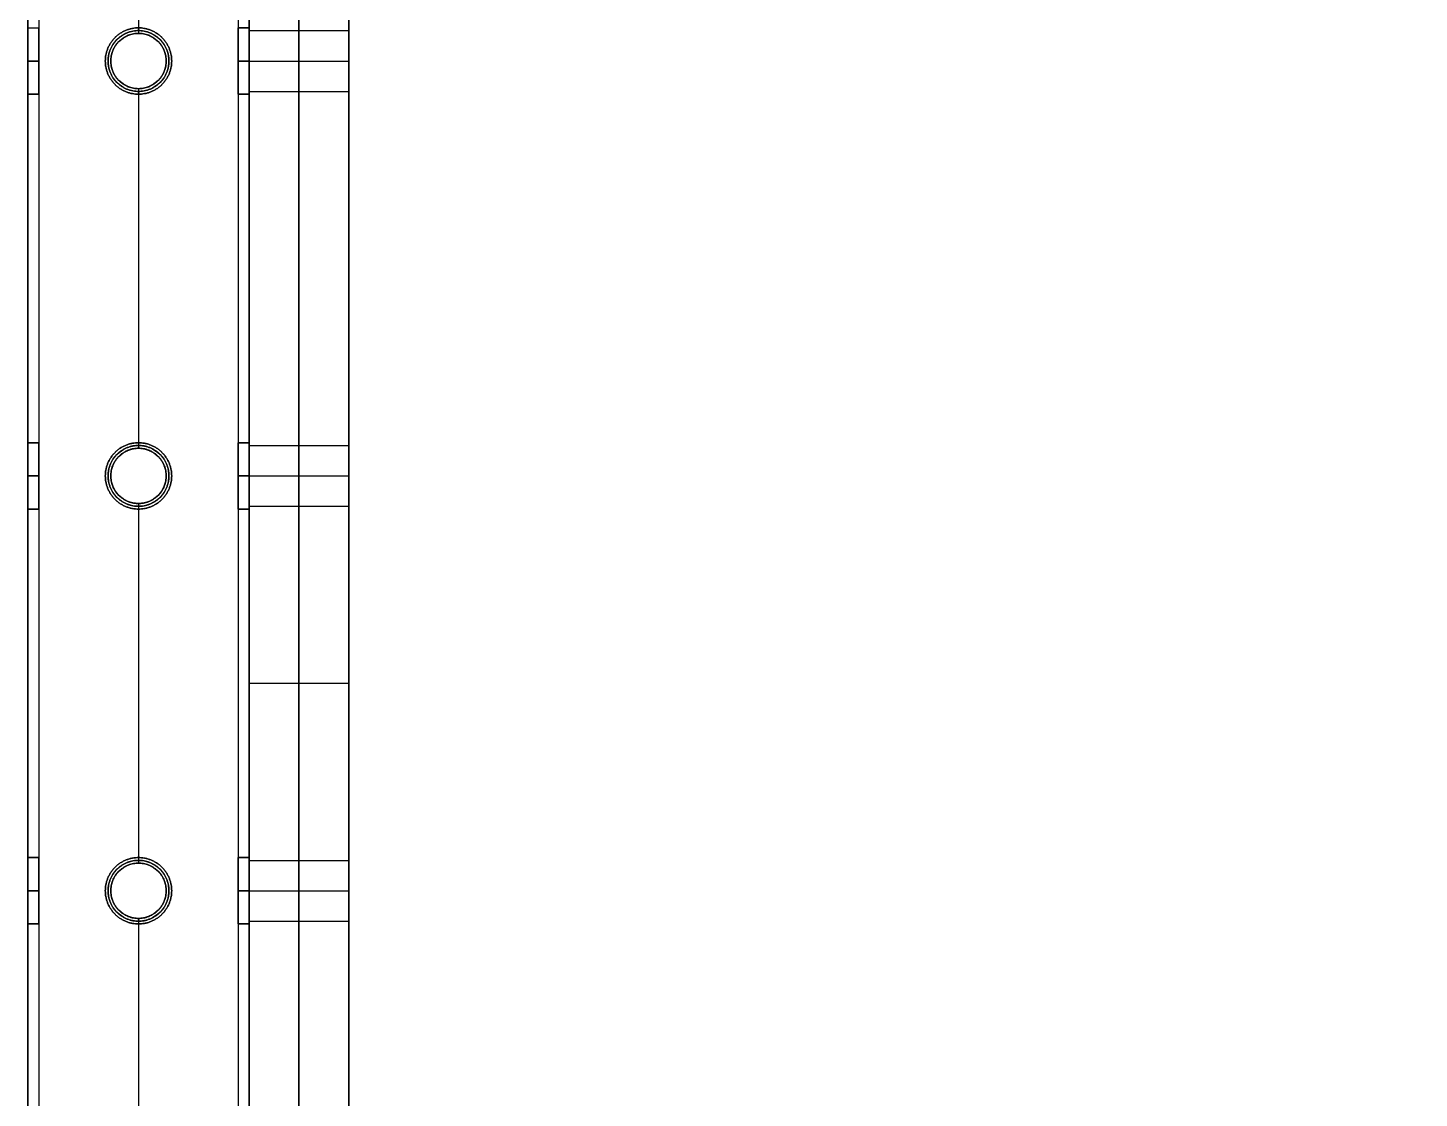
# Model space of a CAD drawing. Header units: millimetres. Extents: x -6529 to 809, y -8611 to 207.
# Drawn here: x -507 to -255.5, y -4278.2 to -4084.7 of the extents above; entities that cross this region are included whole.
import ezdxf

# ---------------------------------------------------------------- set-up
doc = ezdxf.new("R2010")
doc.units = ezdxf.units.MM
doc.header["$MEASUREMENT"] = 0
for name, color, linetype, true_color in [('gaten$11mm', 7, 'Continuous', 0xff6a35), ('platen', 7, 'Continuous', 0x007f00), ('staal', 5, 'Continuous', 0x0000ff)]:
    doc.layers.add(name, color=color, linetype=linetype, true_color=true_color)

# ---------------------------------------------------------------- blocks, each defined once
blk = doc.blocks.new('top plaat')
at = {"layer": 'platen'}
for p, q in [((20, -350), (20, -350, 18)), ((14.5, -355.5), (14.5, -355.5, 18)), ((25.5, -355.5), (25.5, -355.5, 18)), ((20, -361), (20, -361, 18)), ((20, -425), (20, -425, 18)), ((14.5, -430.5), (14.5, -430.5, 18)), ((25.5, -430.5), (25.5, -430.5, 18)), ((20, -436), (20, -436, 18)), ((20, -500), (20, -500, 18)), ((14.5, -505.5), (14.5, -505.5, 18)), ((25.5, -505.5), (25.5, -505.5, 18)), ((20, -511), (20, -511, 18))]:
    blk.add_line(p, q, dxfattribs=at)
for points in [[(0, 0), (0, -309), (0, -618), (0, -927), (0, -1236)], [(0, 0, 18), (0, -309, 18), (0, -618, 18), (0, -927, 18), (0, -1236, 18)], [(0, 0, 9), (0, -309, 9), (0, -618, 9), (0, -927, 9), (0, -1236, 9)]]:
    blk.add_open_spline(points, degree=2, knots=[4655.052018, 4655.052018, 4655.052018, 5274.345164, 5274.345164, 5893.638309, 5893.638309, 5893.638309], dxfattribs=at)
for points, knots in [([(25.5, -355.5), (25.5, -361), (20, -361), (14.5, -361), (14.5, -355.5), (14.5, -350), (20, -350), (25.5, -350), (25.5, -355.5)], [-31.415927, -31.415927, -31.415927, -23.561945, -23.561945, -15.707963, -15.707963, -7.853982, -7.853982, 0, 0, 0]), ([(25.5, -355.5, 18), (25.5, -361, 18), (20, -361, 18), (14.5, -361, 18), (14.5, -355.5, 18), (14.5, -350, 18), (20, -350, 18), (25.5, -350, 18), (25.5, -355.5, 18)], [-31.415927, -31.415927, -31.415927, -23.561945, -23.561945, -15.707963, -15.707963, -7.853982, -7.853982, 0, 0, 0]), ([(25.5, -355.5, 9), (25.5, -350, 9), (20, -350, 9), (14.5, -350, 9), (14.5, -355.5, 9), (14.5, -361, 9), (20, -361, 9), (25.5, -361, 9), (25.5, -355.5, 9)], [0, 0, 0, 7.853982, 7.853982, 15.707963, 15.707963, 23.561945, 23.561945, 31.415927, 31.415927, 31.415927]), ([(25.5, -430.5), (25.5, -436), (20, -436), (14.5, -436), (14.5, -430.5), (14.5, -425), (20, -425), (25.5, -425), (25.5, -430.5)], [-31.415927, -31.415927, -31.415927, -23.561945, -23.561945, -15.707963, -15.707963, -7.853982, -7.853982, 0, 0, 0]), ([(25.5, -430.5, 18), (25.5, -436, 18), (20, -436, 18), (14.5, -436, 18), (14.5, -430.5, 18), (14.5, -425, 18), (20, -425, 18), (25.5, -425, 18), (25.5, -430.5, 18)], [-31.415927, -31.415927, -31.415927, -23.561945, -23.561945, -15.707963, -15.707963, -7.853982, -7.853982, 0, 0, 0]), ([(25.5, -430.5, 9), (25.5, -425, 9), (20, -425, 9), (14.5, -425, 9), (14.5, -430.5, 9), (14.5, -436, 9), (20, -436, 9), (25.5, -436, 9), (25.5, -430.5, 9)], [0, 0, 0, 7.853982, 7.853982, 15.707963, 15.707963, 23.561945, 23.561945, 31.415927, 31.415927, 31.415927]), ([(25.5, -505.5), (25.5, -511), (20, -511), (14.5, -511), (14.5, -505.5), (14.5, -500), (20, -500), (25.5, -500), (25.5, -505.5)], [-31.415927, -31.415927, -31.415927, -23.561945, -23.561945, -15.707963, -15.707963, -7.853982, -7.853982, 0, 0, 0]), ([(25.5, -505.5, 18), (25.5, -511, 18), (20, -511, 18), (14.5, -511, 18), (14.5, -505.5, 18), (14.5, -500, 18), (20, -500, 18), (25.5, -500, 18), (25.5, -505.5, 18)], [-31.415927, -31.415927, -31.415927, -23.561945, -23.561945, -15.707963, -15.707963, -7.853982, -7.853982, 0, 0, 0]), ([(25.5, -505.5, 9), (25.5, -500, 9), (20, -500, 9), (14.5, -500, 9), (14.5, -505.5, 9), (14.5, -511, 9), (20, -511, 9), (25.5, -511, 9), (25.5, -505.5, 9)], [0, 0, 0, 7.853982, 7.853982, 15.707963, 15.707963, 23.561945, 23.561945, 31.415927, 31.415927, 31.415927])]:
    blk.add_rational_spline(points, [1, 0.707106781187, 1, 0.707106781187, 1, 0.707106781187, 1, 0.707106781187, 1], degree=2, knots=knots, dxfattribs=at)
blk = doc.blocks.new('plaat base')
at = {"layer": 'platen'}
for p, q in [((58, -600), (1258, -600)), ((58, -600, 18), (1258, -600, 18)), ((770.5, -1232.5), (770.5, -1232.5, 18)), ((845.5, -1232.5), (845.5, -1232.5, 18)), ((920.5, -1232.5), (920.5, -1232.5, 18)), ((765, -1238), (765, -1238, 18)), ((776, -1238), (776, -1238, 18)), ((840, -1238), (840, -1238, 18)), ((851, -1238), (851, -1238, 18)), ((915, -1238), (915, -1238, 18)), ((926, -1238), (926, -1238, 18)), ((770.5, -1243.5), (770.5, -1243.5, 18)), ((845.5, -1243.5), (845.5, -1243.5, 18)), ((920.5, -1243.5), (920.5, -1243.5, 18))]:
    blk.add_line(p, q, dxfattribs=at)
for points in [[(958, 0), (808, 0), (658, 0)], [(958, 0, 18), (808, 0, 18), (658, 0, 18)], [(958, 0, 9), (808, 0, 9), (658, 0, 9)], [(808, 0), (808, 0, 9), (808, 0, 18)], [(58, -300), (58, -450), (58, -600)], [(58, -300, 18), (58, -450, 18), (58, -600, 18)], [(58, -300, 9), (58, -450, 9), (58, -600, 9)], [(58, -450), (58, -450, 9), (58, -450, 18)], [(658, -1258), (808, -1258), (958, -1258)], [(658, -1258, 18), (808, -1258, 18), (958, -1258, 18)], [(658, -1258, 9), (808, -1258, 9), (958, -1258, 9)], [(808, -1258), (808, -1258, 9), (808, -1258, 18)]]:
    blk.add_open_spline(points, degree=2, dxfattribs=at)
for points in [[(770.5, -1243.5), (765, -1243.5), (765, -1238), (765, -1232.5), (770.5, -1232.5), (776, -1232.5), (776, -1238), (776, -1243.5), (770.5, -1243.5)], [(770.5, -1243.5, 18), (765, -1243.5, 18), (765, -1238, 18), (765, -1232.5, 18), (770.5, -1232.5, 18), (776, -1232.5, 18), (776, -1238, 18), (776, -1243.5, 18), (770.5, -1243.5, 18)], [(845.5, -1243.5), (840, -1243.5), (840, -1238), (840, -1232.5), (845.5, -1232.5), (851, -1232.5), (851, -1238), (851, -1243.5), (845.5, -1243.5)], [(845.5, -1243.5, 18), (840, -1243.5, 18), (840, -1238, 18), (840, -1232.5, 18), (845.5, -1232.5, 18), (851, -1232.5, 18), (851, -1238, 18), (851, -1243.5, 18), (845.5, -1243.5, 18)], [(920.5, -1243.5), (915, -1243.5), (915, -1238), (915, -1232.5), (920.5, -1232.5), (926, -1232.5), (926, -1238), (926, -1243.5), (920.5, -1243.5)], [(920.5, -1243.5, 18), (915, -1243.5, 18), (915, -1238, 18), (915, -1232.5, 18), (920.5, -1232.5, 18), (926, -1232.5, 18), (926, -1238, 18), (926, -1243.5, 18), (920.5, -1243.5, 18)]]:
    blk.add_rational_spline(points, [1, 0.707106781187, 1, 0.707106781187, 1, 0.707106781187, 1, 0.707106781187, 1], degree=2, knots=[-31.415927, -31.415927, -31.415927, -23.561945, -23.561945, -15.707963, -15.707963, -7.853982, -7.853982, 0, 0, 0], dxfattribs=at)

msp = doc.modelspace()

# ---------------------------------------------------------------- linework, layer by layer
at = {"layer": 'gaten$11mm', "extrusion": (1, 0, 0)}
for centre in [(-4090.71, 20, -506.97), (-4165.71, 20, -506.97), (-4240.71, 20, -506.97)]:
    msp.add_circle(centre, 5.5, dxfattribs=at)
at = {"layer": 'gaten$11mm'}
for centre in [(-486.97, -4090.71), (-486.97, -4165.71), (-486.97, -4240.71)]:
    msp.add_circle(centre, 5.5, dxfattribs=at)
at = {"layer": 'staal'}
for p, q in [((-506.97, -4084.71, 20), (-504.97, -4084.71, 20)), ((-486.97, -4084.71, 38), (-486.97, -4084.71, 40)), ((-486.97, -4084.71), (-486.97, -4084.71, 2)), ((-486.97, -4085.71, 1314), (-486.97, -4085.71, 1316)), ((-486.97, -4085.71, 1276), (-486.97, -4085.71, 1278)), ((-468.97, -4084.71, 20), (-466.97, -4084.71, 20)), ((-466.97, -4084.71, 1296), (-468.97, -4084.71, 1296)), ((-506.97, -4090.71, 14), (-504.97, -4090.71, 14)), ((-506.97, -4090.71, 26), (-504.97, -4090.71, 26)), ((-504.97, -4090.71, 1290), (-506.97, -4090.71, 1290)), ((-504.97, -4090.71, 1302), (-506.97, -4090.71, 1302)), ((-492.97, -4090.71, 38), (-492.97, -4090.71, 40)), ((-492.97, -4090.71), (-492.97, -4090.71, 2)), ((-491.97, -4090.71, 1314), (-491.97, -4090.71, 1316)), ((-491.97, -4090.71, 1276), (-491.97, -4090.71, 1278)), ((-481.97, -4090.71, 1276), (-481.97, -4090.71, 1278)), ((-481.97, -4090.71, 1314), (-481.97, -4090.71, 1316)), ((-480.97, -4090.71, 38), (-480.97, -4090.71, 40)), ((-480.97, -4090.71), (-480.97, -4090.71, 2)), ((-468.97, -4090.71, 14), (-466.97, -4090.71, 14)), ((-468.97, -4090.71, 26), (-466.97, -4090.71, 26)), ((-466.97, -4090.71, 1290), (-468.97, -4090.71, 1290)), ((-466.97, -4090.71, 1302), (-468.97, -4090.71, 1302)), ((-506.97, -4096.71, 20), (-504.97, -4096.71, 20)), ((-504.97, -4096.71, 1296), (-506.97, -4096.71, 1296)), ((-486.97, -4095.71, 1314), (-486.97, -4095.71, 1316)), ((-486.97, -4095.71, 1276), (-486.97, -4095.71, 1278)), ((-486.97, -4096.71, 38), (-486.97, -4096.71, 40)), ((-486.97, -4096.71), (-486.97, -4096.71, 2)), ((-468.97, -4096.71, 20), (-466.97, -4096.71, 20)), ((-466.97, -4096.71, 1296), (-468.97, -4096.71, 1296)), ((-506.97, -4159.71, 20), (-504.97, -4159.71, 20)), ((-504.97, -4159.71, 1296), (-506.97, -4159.71, 1296)), ((-486.97, -4159.71, 38), (-486.97, -4159.71, 40)), ((-486.97, -4159.71), (-486.97, -4159.71, 2)), ((-468.97, -4159.71, 20), (-466.97, -4159.71, 20)), ((-466.97, -4159.71, 1296), (-468.97, -4159.71, 1296)), ((-486.97, -4160.71, 1314), (-486.97, -4160.71, 1316)), ((-486.97, -4160.71, 1276), (-486.97, -4160.71, 1278)), ((-506.97, -4165.71, 14), (-504.97, -4165.71, 14)), ((-506.97, -4165.71, 26), (-504.97, -4165.71, 26)), ((-504.97, -4165.71, 1290), (-506.97, -4165.71, 1290)), ((-504.97, -4165.71, 1302), (-506.97, -4165.71, 1302)), ((-492.97, -4165.71, 38), (-492.97, -4165.71, 40)), ((-492.97, -4165.71), (-492.97, -4165.71, 2)), ((-491.97, -4165.71, 1314), (-491.97, -4165.71, 1316)), ((-491.97, -4165.71, 1276), (-491.97, -4165.71, 1278)), ((-481.97, -4165.71, 1276), (-481.97, -4165.71, 1278)), ((-481.97, -4165.71, 1314), (-481.97, -4165.71, 1316)), ((-480.97, -4165.71, 38), (-480.97, -4165.71, 40)), ((-480.97, -4165.71), (-480.97, -4165.71, 2)), ((-468.97, -4165.71, 14), (-466.97, -4165.71, 14)), ((-468.97, -4165.71, 26), (-466.97, -4165.71, 26)), ((-466.97, -4165.71, 1290), (-468.97, -4165.71, 1290)), ((-466.97, -4165.71, 1302), (-468.97, -4165.71, 1302)), ((-506.97, -4171.71, 20), (-504.97, -4171.71, 20)), ((-504.97, -4171.71, 1296), (-506.97, -4171.71, 1296)), ((-486.97, -4170.71, 1314), (-486.97, -4170.71, 1316)), ((-486.97, -4170.71, 1276), (-486.97, -4170.71, 1278)), ((-486.97, -4171.71, 38), (-486.97, -4171.71, 40)), ((-486.97, -4171.71), (-486.97, -4171.71, 2)), ((-468.97, -4171.71, 20), (-466.97, -4171.71, 20)), ((-466.97, -4171.71, 1296), (-468.97, -4171.71, 1296)), ((-506.97, -4234.71, 20), (-504.97, -4234.71, 20)), ((-504.97, -4234.71, 1296), (-506.97, -4234.71, 1296)), ((-486.97, -4234.71, 38), (-486.97, -4234.71, 40)), ((-486.97, -4234.71), (-486.97, -4234.71, 2)), ((-468.97, -4234.71, 20), (-466.97, -4234.71, 20)), ((-466.97, -4234.71, 1296), (-468.97, -4234.71, 1296)), ((-486.97, -4235.71, 1314), (-486.97, -4235.71, 1316)), ((-486.97, -4235.71, 1276), (-486.97, -4235.71, 1278)), ((-506.97, -4240.71, 14), (-504.97, -4240.71, 14)), ((-506.97, -4240.71, 26), (-504.97, -4240.71, 26)), ((-504.97, -4240.71, 1290), (-506.97, -4240.71, 1290)), ((-504.97, -4240.71, 1302), (-506.97, -4240.71, 1302)), ((-492.97, -4240.71, 38), (-492.97, -4240.71, 40)), ((-492.97, -4240.71), (-492.97, -4240.71, 2)), ((-491.97, -4240.71, 1314), (-491.97, -4240.71, 1316)), ((-491.97, -4240.71, 1276), (-491.97, -4240.71, 1278)), ((-481.97, -4240.71, 1276), (-481.97, -4240.71, 1278)), ((-481.97, -4240.71, 1314), (-481.97, -4240.71, 1316)), ((-480.97, -4240.71, 38), (-480.97, -4240.71, 40)), ((-480.97, -4240.71), (-480.97, -4240.71, 2)), ((-468.97, -4240.71, 14), (-466.97, -4240.71, 14)), ((-468.97, -4240.71, 26), (-466.97, -4240.71, 26)), ((-466.97, -4240.71, 1290), (-468.97, -4240.71, 1290)), ((-466.97, -4240.71, 1302), (-468.97, -4240.71, 1302)), ((-506.97, -4246.71, 20), (-504.97, -4246.71, 20)), ((-504.97, -4246.71, 1296), (-506.97, -4246.71, 1296)), ((-486.97, -4245.71, 1314), (-486.97, -4245.71, 1316)), ((-486.97, -4245.71, 1276), (-486.97, -4245.71, 1278)), ((-486.97, -4246.71, 38), (-486.97, -4246.71, 40)), ((-486.97, -4246.71), (-486.97, -4246.71, 2)), ((-468.97, -4246.71, 20), (-466.97, -4246.71, 20)), ((-466.97, -4246.71, 1296), (-468.97, -4246.71, 1296))]:
    msp.add_line(p, q, dxfattribs=at)
for points in [[(-506.97, -3695.21), (809.03, -3695.21), (809.03, -5011.21), (-506.97, -5011.21)], [(-466.97, -3735.21), (769.03, -3735.21), (769.03, -4971.21), (-466.97, -4971.21)]]:
    msp.add_lwpolyline(points, close=True, dxfattribs=at)
for centre in [(-486.97, -4090.71, 1276), (-486.97, -4090.71, 1315), (-486.97, -4090.71, 1277), (-486.97, -4165.71, 1276), (-486.97, -4165.71, 1315), (-486.97, -4165.71, 1277), (-486.97, -4240.71, 1276), (-486.97, -4240.71, 1315), (-486.97, -4240.71, 1277)]:
    msp.add_circle(centre, 5, dxfattribs=at)
for points in [[(-506.97, -3695.21), (-506.97, -4353.21), (-506.97, -5011.21)], [(-506.97, -3695.21, 40), (-506.97, -4353.21, 40), (-506.97, -5011.21, 40)], [(-506.97, -3695.21, 1276), (-506.97, -4353.21, 1276), (-506.97, -5011.21, 1276)], [(-506.97, -3695.21, 1316), (-506.97, -4353.21, 1316), (-506.97, -5011.21, 1316)], [(-504.97, -3697.21, 38), (-504.97, -4353.21, 38), (-504.97, -5009.21, 38)], [(-504.97, -3697.21, 2), (-504.97, -4353.21, 2), (-504.97, -5009.21, 2)], [(-504.97, -3697.21, 1314), (-504.97, -4353.21, 1314), (-504.97, -5009.21, 1314)], [(-504.97, -3697.21, 1278), (-504.97, -4353.21, 1278), (-504.97, -5009.21, 1278)], [(-468.97, -3733.21, 38), (-468.97, -4353.21, 38), (-468.97, -4973.21, 38)], [(-468.97, -3733.21, 2), (-468.97, -4353.21, 2), (-468.97, -4973.21, 2)], [(-468.97, -3733.21, 1314), (-468.97, -4353.21, 1314), (-468.97, -4973.21, 1314)], [(-468.97, -3733.21, 1278), (-468.97, -4353.21, 1278), (-468.97, -4973.21, 1278)], [(-466.97, -3735.21), (-466.97, -4353.21), (-466.97, -4971.21)], [(-466.97, -3735.21, 40), (-466.97, -4353.21, 40), (-466.97, -4971.21, 40)], [(-466.97, -3735.21, 1276), (-466.97, -4353.21, 1276), (-466.97, -4971.21, 1276)], [(-466.97, -3735.21, 1316), (-466.97, -4353.21, 1316), (-466.97, -4971.21, 1316)], [(-486.97, -4020.71, 1316), (-486.97, -4053.21, 1316), (-486.97, -4085.71, 1316)], [(-486.97, -4020.71, 1314), (-486.97, -4053.21, 1314), (-486.97, -4085.71, 1314)], [(-486.97, -4020.71, 1278), (-486.97, -4053.21, 1278), (-486.97, -4085.71, 1278)], [(-486.97, -4020.71, 1276), (-486.97, -4053.21, 1276), (-486.97, -4085.71, 1276)], [(-506.97, -4021.71, 20), (-506.97, -4053.21, 20), (-506.97, -4084.71, 20)], [(-504.97, -4021.71, 20), (-504.97, -4053.21, 20), (-504.97, -4084.71, 20)], [(-486.97, -4021.71, 40), (-486.97, -4053.21, 40), (-486.97, -4084.71, 40)], [(-486.97, -4021.71, 38), (-486.97, -4053.21, 38), (-486.97, -4084.71, 38)], [(-486.97, -4021.71, 2), (-486.97, -4053.21, 2), (-486.97, -4084.71, 2)], [(-486.97, -4021.71), (-486.97, -4053.21), (-486.97, -4084.71)], [(-468.97, -4021.71, 20), (-468.97, -4053.21, 20), (-468.97, -4084.71, 20)], [(-468.97, -4021.71, 1296), (-468.97, -4053.21, 1296), (-468.97, -4084.71, 1296)], [(-466.97, -4021.71, 20), (-466.97, -4053.21, 20), (-466.97, -4084.71, 20)], [(-466.97, -4021.71, 1296), (-466.97, -4053.21, 1296), (-466.97, -4084.71, 1296)], [(-506.97, -4096.71, 20), (-506.97, -4128.21, 20), (-506.97, -4159.71, 20)], [(-506.97, -4096.71, 1296), (-506.97, -4128.21, 1296), (-506.97, -4159.71, 1296)], [(-504.97, -4096.71, 20), (-504.97, -4128.21, 20), (-504.97, -4159.71, 20)], [(-504.97, -4096.71, 1296), (-504.97, -4128.21, 1296), (-504.97, -4159.71, 1296)], [(-486.97, -4095.71, 1316), (-486.97, -4128.21, 1316), (-486.97, -4160.71, 1316)], [(-486.97, -4095.71, 1314), (-486.97, -4128.21, 1314), (-486.97, -4160.71, 1314)], [(-486.97, -4095.71, 1278), (-486.97, -4128.21, 1278), (-486.97, -4160.71, 1278)], [(-486.97, -4095.71, 1276), (-486.97, -4128.21, 1276), (-486.97, -4160.71, 1276)], [(-486.97, -4096.71, 40), (-486.97, -4128.21, 40), (-486.97, -4159.71, 40)], [(-486.97, -4096.71, 38), (-486.97, -4128.21, 38), (-486.97, -4159.71, 38)], [(-486.97, -4096.71, 2), (-486.97, -4128.21, 2), (-486.97, -4159.71, 2)], [(-486.97, -4096.71), (-486.97, -4128.21), (-486.97, -4159.71)], [(-468.97, -4096.71, 20), (-468.97, -4128.21, 20), (-468.97, -4159.71, 20)], [(-468.97, -4096.71, 1296), (-468.97, -4128.21, 1296), (-468.97, -4159.71, 1296)], [(-466.97, -4096.71, 20), (-466.97, -4128.21, 20), (-466.97, -4159.71, 20)], [(-466.97, -4096.71, 1296), (-466.97, -4128.21, 1296), (-466.97, -4159.71, 1296)], [(-506.97, -4171.71, 20), (-506.97, -4203.21, 20), (-506.97, -4234.71, 20)], [(-506.97, -4171.71, 1296), (-506.97, -4203.21, 1296), (-506.97, -4234.71, 1296)], [(-504.97, -4171.71, 20), (-504.97, -4203.21, 20), (-504.97, -4234.71, 20)], [(-504.97, -4171.71, 1296), (-504.97, -4203.21, 1296), (-504.97, -4234.71, 1296)], [(-486.97, -4170.71, 1316), (-486.97, -4203.21, 1316), (-486.97, -4235.71, 1316)], [(-486.97, -4170.71, 1314), (-486.97, -4203.21, 1314), (-486.97, -4235.71, 1314)], [(-486.97, -4170.71, 1278), (-486.97, -4203.21, 1278), (-486.97, -4235.71, 1278)], [(-486.97, -4170.71, 1276), (-486.97, -4203.21, 1276), (-486.97, -4235.71, 1276)], [(-486.97, -4171.71, 40), (-486.97, -4203.21, 40), (-486.97, -4234.71, 40)], [(-486.97, -4171.71, 38), (-486.97, -4203.21, 38), (-486.97, -4234.71, 38)], [(-486.97, -4171.71, 2), (-486.97, -4203.21, 2), (-486.97, -4234.71, 2)], [(-486.97, -4171.71), (-486.97, -4203.21), (-486.97, -4234.71)], [(-468.97, -4171.71, 20), (-468.97, -4203.21, 20), (-468.97, -4234.71, 20)], [(-468.97, -4171.71, 1296), (-468.97, -4203.21, 1296), (-468.97, -4234.71, 1296)], [(-466.97, -4171.71, 20), (-466.97, -4203.21, 20), (-466.97, -4234.71, 20)], [(-466.97, -4171.71, 1296), (-466.97, -4203.21, 1296), (-466.97, -4234.71, 1296)], [(-506.97, -4246.71, 20), (-506.97, -4278.21, 20), (-506.97, -4309.71, 20)], [(-506.97, -4246.71, 1296), (-506.97, -4278.21, 1296), (-506.97, -4309.71, 1296)], [(-504.97, -4246.71, 20), (-504.97, -4278.21, 20), (-504.97, -4309.71, 20)], [(-504.97, -4246.71, 1296), (-504.97, -4278.21, 1296), (-504.97, -4309.71, 1296)], [(-486.97, -4245.71, 1316), (-486.97, -4278.21, 1316), (-486.97, -4310.71, 1316)], [(-486.97, -4245.71, 1314), (-486.97, -4278.21, 1314), (-486.97, -4310.71, 1314)], [(-486.97, -4245.71, 1278), (-486.97, -4278.21, 1278), (-486.97, -4310.71, 1278)], [(-486.97, -4245.71, 1276), (-486.97, -4278.21, 1276), (-486.97, -4310.71, 1276)], [(-486.97, -4246.71, 40), (-486.97, -4278.21, 40), (-486.97, -4309.71, 40)], [(-486.97, -4246.71, 38), (-486.97, -4278.21, 38), (-486.97, -4309.71, 38)], [(-486.97, -4246.71, 2), (-486.97, -4278.21, 2), (-486.97, -4309.71, 2)], [(-486.97, -4246.71), (-486.97, -4278.21), (-486.97, -4309.71)], [(-468.97, -4246.71, 20), (-468.97, -4278.21, 20), (-468.97, -4309.71, 20)], [(-468.97, -4246.71, 1296), (-468.97, -4278.21, 1296), (-468.97, -4309.71, 1296)], [(-466.97, -4246.71, 20), (-466.97, -4278.21, 20), (-466.97, -4309.71, 20)], [(-466.97, -4246.71, 1296), (-466.97, -4278.21, 1296), (-466.97, -4309.71, 1296)]]:
    msp.add_open_spline(points, degree=2, dxfattribs=at)
for points, knots in [([(-506.97, -4090.71, 14), (-506.97, -4084.71, 14), (-506.97, -4084.71, 20), (-506.97, -4084.71, 26), (-506.97, -4090.71, 26), (-506.97, -4096.71, 26), (-506.97, -4096.71, 20), (-506.97, -4096.71, 14), (-506.97, -4090.71, 14)], [0, 0, 0, 7.853982, 7.853982, 15.707963, 15.707963, 23.561945, 23.561945, 31.415927, 31.415927, 31.415927]), ([(-506.97, -4090.71, 1290), (-506.97, -4084.71, 1290), (-506.97, -4084.71, 1296), (-506.97, -4084.71, 1302), (-506.97, -4090.71, 1302), (-506.97, -4096.71, 1302), (-506.97, -4096.71, 1296), (-506.97, -4096.71, 1290), (-506.97, -4090.71, 1290)], [0, 0, 0, 7.853982, 7.853982, 15.707963, 15.707963, 23.561945, 23.561945, 31.415927, 31.415927, 31.415927]), ([(-504.97, -4090.71, 14), (-504.97, -4096.71, 14), (-504.97, -4096.71, 20), (-504.97, -4096.71, 26), (-504.97, -4090.71, 26), (-504.97, -4084.71, 26), (-504.97, -4084.71, 20), (-504.97, -4084.71, 14), (-504.97, -4090.71, 14)], [-31.415927, -31.415927, -31.415927, -23.561945, -23.561945, -15.707963, -15.707963, -7.853982, -7.853982, 0, 0, 0]), ([(-504.97, -4090.71, 1290), (-504.97, -4096.71, 1290), (-504.97, -4096.71, 1296), (-504.97, -4096.71, 1302), (-504.97, -4090.71, 1302), (-504.97, -4084.71, 1302), (-504.97, -4084.71, 1296), (-504.97, -4084.71, 1290), (-504.97, -4090.71, 1290)], [-31.415927, -31.415927, -31.415927, -23.561945, -23.561945, -15.707963, -15.707963, -7.853982, -7.853982, 0, 0, 0]), ([(-480.97, -4090.71, 40), (-480.97, -4096.71, 40), (-486.97, -4096.71, 40), (-492.97, -4096.71, 40), (-492.97, -4090.71, 40), (-492.97, -4084.71, 40), (-486.97, -4084.71, 40), (-480.97, -4084.71, 40), (-480.97, -4090.71, 40)], [-31.415927, -31.415927, -31.415927, -23.561945, -23.561945, -15.707963, -15.707963, -7.853982, -7.853982, 0, 0, 0]), ([(-480.97, -4090.71, 38), (-480.97, -4084.71, 38), (-486.97, -4084.71, 38), (-492.97, -4084.71, 38), (-492.97, -4090.71, 38), (-492.97, -4096.71, 38), (-486.97, -4096.71, 38), (-480.97, -4096.71, 38), (-480.97, -4090.71, 38)], [0, 0, 0, 7.853982, 7.853982, 15.707963, 15.707963, 23.561945, 23.561945, 31.415927, 31.415927, 31.415927]), ([(-480.97, -4090.71, 2), (-480.97, -4096.71, 2), (-486.97, -4096.71, 2), (-492.97, -4096.71, 2), (-492.97, -4090.71, 2), (-492.97, -4084.71, 2), (-486.97, -4084.71, 2), (-480.97, -4084.71, 2), (-480.97, -4090.71, 2)], [-31.415927, -31.415927, -31.415927, -23.561945, -23.561945, -15.707963, -15.707963, -7.853982, -7.853982, 0, 0, 0]), ([(-480.97, -4090.71), (-480.97, -4084.71), (-486.97, -4084.71), (-492.97, -4084.71), (-492.97, -4090.71), (-492.97, -4096.71), (-486.97, -4096.71), (-480.97, -4096.71), (-480.97, -4090.71)], [0, 0, 0, 7.853982, 7.853982, 15.707963, 15.707963, 23.561945, 23.561945, 31.415927, 31.415927, 31.415927]), ([(-481.97, -4090.71, 1316), (-481.97, -4095.71, 1316), (-486.97, -4095.71, 1316), (-491.97, -4095.71, 1316), (-491.97, -4090.71, 1316), (-491.97, -4085.71, 1316), (-486.97, -4085.71, 1316), (-481.97, -4085.71, 1316), (-481.97, -4090.71, 1316)], [-31.415927, -31.415927, -31.415927, -23.561945, -23.561945, -15.707963, -15.707963, -7.853982, -7.853982, 0, 0, 0]), ([(-481.97, -4090.71, 1314), (-481.97, -4085.71, 1314), (-486.97, -4085.71, 1314), (-491.97, -4085.71, 1314), (-491.97, -4090.71, 1314), (-491.97, -4095.71, 1314), (-486.97, -4095.71, 1314), (-481.97, -4095.71, 1314), (-481.97, -4090.71, 1314)], [0, 0, 0, 7.853982, 7.853982, 15.707963, 15.707963, 23.561945, 23.561945, 31.415927, 31.415927, 31.415927]), ([(-481.97, -4090.71, 1278), (-481.97, -4095.71, 1278), (-486.97, -4095.71, 1278), (-491.97, -4095.71, 1278), (-491.97, -4090.71, 1278), (-491.97, -4085.71, 1278), (-486.97, -4085.71, 1278), (-481.97, -4085.71, 1278), (-481.97, -4090.71, 1278)], [-31.415927, -31.415927, -31.415927, -23.561945, -23.561945, -15.707963, -15.707963, -7.853982, -7.853982, 0, 0, 0]), ([(-468.97, -4090.71, 14), (-468.97, -4084.71, 14), (-468.97, -4084.71, 20), (-468.97, -4084.71, 26), (-468.97, -4090.71, 26), (-468.97, -4096.71, 26), (-468.97, -4096.71, 20), (-468.97, -4096.71, 14), (-468.97, -4090.71, 14)], [0, 0, 0, 7.853982, 7.853982, 15.707963, 15.707963, 23.561945, 23.561945, 31.415927, 31.415927, 31.415927]), ([(-468.97, -4090.71, 1290), (-468.97, -4084.71, 1290), (-468.97, -4084.71, 1296), (-468.97, -4084.71, 1302), (-468.97, -4090.71, 1302), (-468.97, -4096.71, 1302), (-468.97, -4096.71, 1296), (-468.97, -4096.71, 1290), (-468.97, -4090.71, 1290)], [0, 0, 0, 7.853982, 7.853982, 15.707963, 15.707963, 23.561945, 23.561945, 31.415927, 31.415927, 31.415927]), ([(-466.97, -4090.71, 14), (-466.97, -4096.71, 14), (-466.97, -4096.71, 20), (-466.97, -4096.71, 26), (-466.97, -4090.71, 26), (-466.97, -4084.71, 26), (-466.97, -4084.71, 20), (-466.97, -4084.71, 14), (-466.97, -4090.71, 14)], [-31.415927, -31.415927, -31.415927, -23.561945, -23.561945, -15.707963, -15.707963, -7.853982, -7.853982, 0, 0, 0]), ([(-466.97, -4090.71, 1290), (-466.97, -4096.71, 1290), (-466.97, -4096.71, 1296), (-466.97, -4096.71, 1302), (-466.97, -4090.71, 1302), (-466.97, -4084.71, 1302), (-466.97, -4084.71, 1296), (-466.97, -4084.71, 1290), (-466.97, -4090.71, 1290)], [-31.415927, -31.415927, -31.415927, -23.561945, -23.561945, -15.707963, -15.707963, -7.853982, -7.853982, 0, 0, 0]), ([(-506.97, -4165.71, 14), (-506.97, -4159.71, 14), (-506.97, -4159.71, 20), (-506.97, -4159.71, 26), (-506.97, -4165.71, 26), (-506.97, -4171.71, 26), (-506.97, -4171.71, 20), (-506.97, -4171.71, 14), (-506.97, -4165.71, 14)], [0, 0, 0, 7.853982, 7.853982, 15.707963, 15.707963, 23.561945, 23.561945, 31.415927, 31.415927, 31.415927]), ([(-506.97, -4165.71, 1290), (-506.97, -4159.71, 1290), (-506.97, -4159.71, 1296), (-506.97, -4159.71, 1302), (-506.97, -4165.71, 1302), (-506.97, -4171.71, 1302), (-506.97, -4171.71, 1296), (-506.97, -4171.71, 1290), (-506.97, -4165.71, 1290)], [0, 0, 0, 7.853982, 7.853982, 15.707963, 15.707963, 23.561945, 23.561945, 31.415927, 31.415927, 31.415927]), ([(-504.97, -4165.71, 14), (-504.97, -4171.71, 14), (-504.97, -4171.71, 20), (-504.97, -4171.71, 26), (-504.97, -4165.71, 26), (-504.97, -4159.71, 26), (-504.97, -4159.71, 20), (-504.97, -4159.71, 14), (-504.97, -4165.71, 14)], [-31.415927, -31.415927, -31.415927, -23.561945, -23.561945, -15.707963, -15.707963, -7.853982, -7.853982, 0, 0, 0]), ([(-504.97, -4165.71, 1290), (-504.97, -4171.71, 1290), (-504.97, -4171.71, 1296), (-504.97, -4171.71, 1302), (-504.97, -4165.71, 1302), (-504.97, -4159.71, 1302), (-504.97, -4159.71, 1296), (-504.97, -4159.71, 1290), (-504.97, -4165.71, 1290)], [-31.415927, -31.415927, -31.415927, -23.561945, -23.561945, -15.707963, -15.707963, -7.853982, -7.853982, 0, 0, 0]), ([(-480.97, -4165.71, 40), (-480.97, -4171.71, 40), (-486.97, -4171.71, 40), (-492.97, -4171.71, 40), (-492.97, -4165.71, 40), (-492.97, -4159.71, 40), (-486.97, -4159.71, 40), (-480.97, -4159.71, 40), (-480.97, -4165.71, 40)], [-31.415927, -31.415927, -31.415927, -23.561945, -23.561945, -15.707963, -15.707963, -7.853982, -7.853982, 0, 0, 0]), ([(-480.97, -4165.71, 38), (-480.97, -4159.71, 38), (-486.97, -4159.71, 38), (-492.97, -4159.71, 38), (-492.97, -4165.71, 38), (-492.97, -4171.71, 38), (-486.97, -4171.71, 38), (-480.97, -4171.71, 38), (-480.97, -4165.71, 38)], [0, 0, 0, 7.853982, 7.853982, 15.707963, 15.707963, 23.561945, 23.561945, 31.415927, 31.415927, 31.415927]), ([(-480.97, -4165.71, 2), (-480.97, -4171.71, 2), (-486.97, -4171.71, 2), (-492.97, -4171.71, 2), (-492.97, -4165.71, 2), (-492.97, -4159.71, 2), (-486.97, -4159.71, 2), (-480.97, -4159.71, 2), (-480.97, -4165.71, 2)], [-31.415927, -31.415927, -31.415927, -23.561945, -23.561945, -15.707963, -15.707963, -7.853982, -7.853982, 0, 0, 0]), ([(-480.97, -4165.71), (-480.97, -4159.71), (-486.97, -4159.71), (-492.97, -4159.71), (-492.97, -4165.71), (-492.97, -4171.71), (-486.97, -4171.71), (-480.97, -4171.71), (-480.97, -4165.71)], [0, 0, 0, 7.853982, 7.853982, 15.707963, 15.707963, 23.561945, 23.561945, 31.415927, 31.415927, 31.415927]), ([(-468.97, -4165.71, 14), (-468.97, -4159.71, 14), (-468.97, -4159.71, 20), (-468.97, -4159.71, 26), (-468.97, -4165.71, 26), (-468.97, -4171.71, 26), (-468.97, -4171.71, 20), (-468.97, -4171.71, 14), (-468.97, -4165.71, 14)], [0, 0, 0, 7.853982, 7.853982, 15.707963, 15.707963, 23.561945, 23.561945, 31.415927, 31.415927, 31.415927]), ([(-468.97, -4165.71, 1290), (-468.97, -4159.71, 1290), (-468.97, -4159.71, 1296), (-468.97, -4159.71, 1302), (-468.97, -4165.71, 1302), (-468.97, -4171.71, 1302), (-468.97, -4171.71, 1296), (-468.97, -4171.71, 1290), (-468.97, -4165.71, 1290)], [0, 0, 0, 7.853982, 7.853982, 15.707963, 15.707963, 23.561945, 23.561945, 31.415927, 31.415927, 31.415927]), ([(-466.97, -4165.71, 14), (-466.97, -4171.71, 14), (-466.97, -4171.71, 20), (-466.97, -4171.71, 26), (-466.97, -4165.71, 26), (-466.97, -4159.71, 26), (-466.97, -4159.71, 20), (-466.97, -4159.71, 14), (-466.97, -4165.71, 14)], [-31.415927, -31.415927, -31.415927, -23.561945, -23.561945, -15.707963, -15.707963, -7.853982, -7.853982, 0, 0, 0]), ([(-466.97, -4165.71, 1290), (-466.97, -4171.71, 1290), (-466.97, -4171.71, 1296), (-466.97, -4171.71, 1302), (-466.97, -4165.71, 1302), (-466.97, -4159.71, 1302), (-466.97, -4159.71, 1296), (-466.97, -4159.71, 1290), (-466.97, -4165.71, 1290)], [-31.415927, -31.415927, -31.415927, -23.561945, -23.561945, -15.707963, -15.707963, -7.853982, -7.853982, 0, 0, 0]), ([(-481.97, -4165.71, 1316), (-481.97, -4170.71, 1316), (-486.97, -4170.71, 1316), (-491.97, -4170.71, 1316), (-491.97, -4165.71, 1316), (-491.97, -4160.71, 1316), (-486.97, -4160.71, 1316), (-481.97, -4160.71, 1316), (-481.97, -4165.71, 1316)], [-31.415927, -31.415927, -31.415927, -23.561945, -23.561945, -15.707963, -15.707963, -7.853982, -7.853982, 0, 0, 0]), ([(-481.97, -4165.71, 1314), (-481.97, -4160.71, 1314), (-486.97, -4160.71, 1314), (-491.97, -4160.71, 1314), (-491.97, -4165.71, 1314), (-491.97, -4170.71, 1314), (-486.97, -4170.71, 1314), (-481.97, -4170.71, 1314), (-481.97, -4165.71, 1314)], [0, 0, 0, 7.853982, 7.853982, 15.707963, 15.707963, 23.561945, 23.561945, 31.415927, 31.415927, 31.415927]), ([(-481.97, -4165.71, 1278), (-481.97, -4170.71, 1278), (-486.97, -4170.71, 1278), (-491.97, -4170.71, 1278), (-491.97, -4165.71, 1278), (-491.97, -4160.71, 1278), (-486.97, -4160.71, 1278), (-481.97, -4160.71, 1278), (-481.97, -4165.71, 1278)], [-31.415927, -31.415927, -31.415927, -23.561945, -23.561945, -15.707963, -15.707963, -7.853982, -7.853982, 0, 0, 0]), ([(-506.97, -4240.71, 14), (-506.97, -4234.71, 14), (-506.97, -4234.71, 20), (-506.97, -4234.71, 26), (-506.97, -4240.71, 26), (-506.97, -4246.71, 26), (-506.97, -4246.71, 20), (-506.97, -4246.71, 14), (-506.97, -4240.71, 14)], [0, 0, 0, 7.853982, 7.853982, 15.707963, 15.707963, 23.561945, 23.561945, 31.415927, 31.415927, 31.415927]), ([(-506.97, -4240.71, 1290), (-506.97, -4234.71, 1290), (-506.97, -4234.71, 1296), (-506.97, -4234.71, 1302), (-506.97, -4240.71, 1302), (-506.97, -4246.71, 1302), (-506.97, -4246.71, 1296), (-506.97, -4246.71, 1290), (-506.97, -4240.71, 1290)], [0, 0, 0, 7.853982, 7.853982, 15.707963, 15.707963, 23.561945, 23.561945, 31.415927, 31.415927, 31.415927]), ([(-504.97, -4240.71, 14), (-504.97, -4246.71, 14), (-504.97, -4246.71, 20), (-504.97, -4246.71, 26), (-504.97, -4240.71, 26), (-504.97, -4234.71, 26), (-504.97, -4234.71, 20), (-504.97, -4234.71, 14), (-504.97, -4240.71, 14)], [-31.415927, -31.415927, -31.415927, -23.561945, -23.561945, -15.707963, -15.707963, -7.853982, -7.853982, 0, 0, 0]), ([(-504.97, -4240.71, 1290), (-504.97, -4246.71, 1290), (-504.97, -4246.71, 1296), (-504.97, -4246.71, 1302), (-504.97, -4240.71, 1302), (-504.97, -4234.71, 1302), (-504.97, -4234.71, 1296), (-504.97, -4234.71, 1290), (-504.97, -4240.71, 1290)], [-31.415927, -31.415927, -31.415927, -23.561945, -23.561945, -15.707963, -15.707963, -7.853982, -7.853982, 0, 0, 0]), ([(-480.97, -4240.71, 40), (-480.97, -4246.71, 40), (-486.97, -4246.71, 40), (-492.97, -4246.71, 40), (-492.97, -4240.71, 40), (-492.97, -4234.71, 40), (-486.97, -4234.71, 40), (-480.97, -4234.71, 40), (-480.97, -4240.71, 40)], [-31.415927, -31.415927, -31.415927, -23.561945, -23.561945, -15.707963, -15.707963, -7.853982, -7.853982, 0, 0, 0]), ([(-480.97, -4240.71, 38), (-480.97, -4234.71, 38), (-486.97, -4234.71, 38), (-492.97, -4234.71, 38), (-492.97, -4240.71, 38), (-492.97, -4246.71, 38), (-486.97, -4246.71, 38), (-480.97, -4246.71, 38), (-480.97, -4240.71, 38)], [0, 0, 0, 7.853982, 7.853982, 15.707963, 15.707963, 23.561945, 23.561945, 31.415927, 31.415927, 31.415927]), ([(-480.97, -4240.71, 2), (-480.97, -4246.71, 2), (-486.97, -4246.71, 2), (-492.97, -4246.71, 2), (-492.97, -4240.71, 2), (-492.97, -4234.71, 2), (-486.97, -4234.71, 2), (-480.97, -4234.71, 2), (-480.97, -4240.71, 2)], [-31.415927, -31.415927, -31.415927, -23.561945, -23.561945, -15.707963, -15.707963, -7.853982, -7.853982, 0, 0, 0]), ([(-480.97, -4240.71), (-480.97, -4234.71), (-486.97, -4234.71), (-492.97, -4234.71), (-492.97, -4240.71), (-492.97, -4246.71), (-486.97, -4246.71), (-480.97, -4246.71), (-480.97, -4240.71)], [0, 0, 0, 7.853982, 7.853982, 15.707963, 15.707963, 23.561945, 23.561945, 31.415927, 31.415927, 31.415927]), ([(-468.97, -4240.71, 14), (-468.97, -4234.71, 14), (-468.97, -4234.71, 20), (-468.97, -4234.71, 26), (-468.97, -4240.71, 26), (-468.97, -4246.71, 26), (-468.97, -4246.71, 20), (-468.97, -4246.71, 14), (-468.97, -4240.71, 14)], [0, 0, 0, 7.853982, 7.853982, 15.707963, 15.707963, 23.561945, 23.561945, 31.415927, 31.415927, 31.415927]), ([(-468.97, -4240.71, 1290), (-468.97, -4234.71, 1290), (-468.97, -4234.71, 1296), (-468.97, -4234.71, 1302), (-468.97, -4240.71, 1302), (-468.97, -4246.71, 1302), (-468.97, -4246.71, 1296), (-468.97, -4246.71, 1290), (-468.97, -4240.71, 1290)], [0, 0, 0, 7.853982, 7.853982, 15.707963, 15.707963, 23.561945, 23.561945, 31.415927, 31.415927, 31.415927]), ([(-466.97, -4240.71, 14), (-466.97, -4246.71, 14), (-466.97, -4246.71, 20), (-466.97, -4246.71, 26), (-466.97, -4240.71, 26), (-466.97, -4234.71, 26), (-466.97, -4234.71, 20), (-466.97, -4234.71, 14), (-466.97, -4240.71, 14)], [-31.415927, -31.415927, -31.415927, -23.561945, -23.561945, -15.707963, -15.707963, -7.853982, -7.853982, 0, 0, 0]), ([(-466.97, -4240.71, 1290), (-466.97, -4246.71, 1290), (-466.97, -4246.71, 1296), (-466.97, -4246.71, 1302), (-466.97, -4240.71, 1302), (-466.97, -4234.71, 1302), (-466.97, -4234.71, 1296), (-466.97, -4234.71, 1290), (-466.97, -4240.71, 1290)], [-31.415927, -31.415927, -31.415927, -23.561945, -23.561945, -15.707963, -15.707963, -7.853982, -7.853982, 0, 0, 0]), ([(-481.97, -4240.71, 1316), (-481.97, -4245.71, 1316), (-486.97, -4245.71, 1316), (-491.97, -4245.71, 1316), (-491.97, -4240.71, 1316), (-491.97, -4235.71, 1316), (-486.97, -4235.71, 1316), (-481.97, -4235.71, 1316), (-481.97, -4240.71, 1316)], [-31.415927, -31.415927, -31.415927, -23.561945, -23.561945, -15.707963, -15.707963, -7.853982, -7.853982, 0, 0, 0]), ([(-481.97, -4240.71, 1314), (-481.97, -4235.71, 1314), (-486.97, -4235.71, 1314), (-491.97, -4235.71, 1314), (-491.97, -4240.71, 1314), (-491.97, -4245.71, 1314), (-486.97, -4245.71, 1314), (-481.97, -4245.71, 1314), (-481.97, -4240.71, 1314)], [0, 0, 0, 7.853982, 7.853982, 15.707963, 15.707963, 23.561945, 23.561945, 31.415927, 31.415927, 31.415927]), ([(-481.97, -4240.71, 1278), (-481.97, -4245.71, 1278), (-486.97, -4245.71, 1278), (-491.97, -4245.71, 1278), (-491.97, -4240.71, 1278), (-491.97, -4235.71, 1278), (-486.97, -4235.71, 1278), (-481.97, -4235.71, 1278), (-481.97, -4240.71, 1278)], [-31.415927, -31.415927, -31.415927, -23.561945, -23.561945, -15.707963, -15.707963, -7.853982, -7.853982, 0, 0, 0])]:
    msp.add_rational_spline(points, [1, 0.707106781187, 1, 0.707106781187, 1, 0.707106781187, 1, 0.707106781187, 1], degree=2, knots=knots, dxfattribs=at)

# ---------------------------------------------------------------- block references
at = {"layer": 'platen'}
for name, p in [('top plaat', (-506.97, -3735.21, 1316)), ('plaat base', (-506.97, -3753.21, 40))]:
    msp.add_blockref(name, p, dxfattribs=at)
at = {"layer": 'platen', "extrusion": (1, -4.20193e-15, 0)}
msp.add_blockref('plaat base', (-5011.21, 1258, -466.97), dxfattribs=at)

doc.saveas('drawing.dxf')
